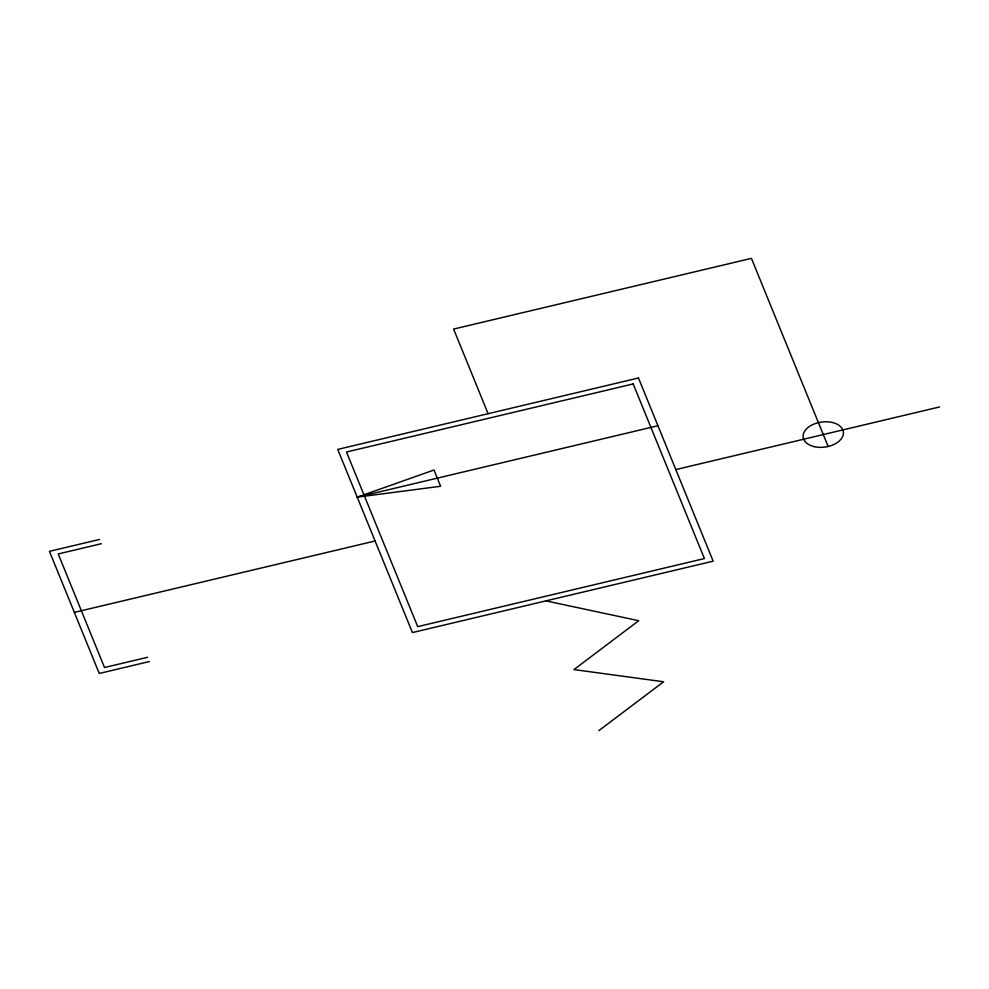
<?xml version="1.0" encoding="UTF-8"?>
<svg xmlns="http://www.w3.org/2000/svg" width="989" height="989" viewBox="0 0 989 989"><rect width="100%" height="100%" fill="white"/><g stroke="black" fill="none" stroke-linecap="round" stroke-linejoin="round"><path stroke-width="1.48" d="M598.84 730.636L663.631 681.767L573.941 669.578L638.733 620.709L545.928 600.879M357.214 497.158L433.998 470.01L440.624 486.267L357.214 497.158L657.945 425.752M99.568 539.438L49.45 551.343L99.246 673.46L149.364 661.554M101.311 543.715L58.215 553.951L104.525 667.526L147.621 657.289M74.348 612.401L375.078 540.995M675.821 469.577L939.55 406.961M828.139 446.496L751.43 258.364L453.605 329.077L488.109 413.699M638.474 377.996L337.743 449.402L412.425 632.577L713.168 561.171L638.474 377.996M633.195 383.93L346.496 452.01L417.704 626.643L704.403 558.562L633.195 383.93M814.281 446.657A20.287 12.622 -7.6 0 0 843.419 432.156A20.287 12.622 -7.6 0 0 812.154 424.887A20.287 12.622 -7.6 0 0 814.281 446.657"/></g></svg>
